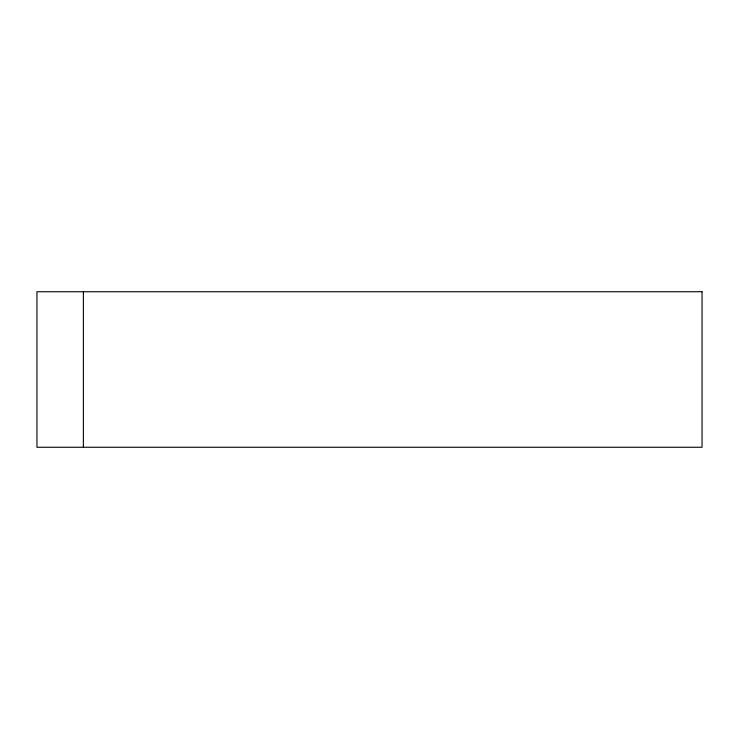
<?xml version="1.0" encoding="UTF-8"?>
<svg xmlns="http://www.w3.org/2000/svg" width="739" height="739" viewBox="0 0 739 739"><rect width="100%" height="100%" fill="white"/><g stroke="black" fill="none" stroke-linecap="round" stroke-linejoin="round"><path stroke-width="1.11" d="M83.378 291.739L83.378 447.261M702.05 291.739L36.95 291.739L36.95 447.261L702.05 447.261L702.05 291.739"/></g></svg>
